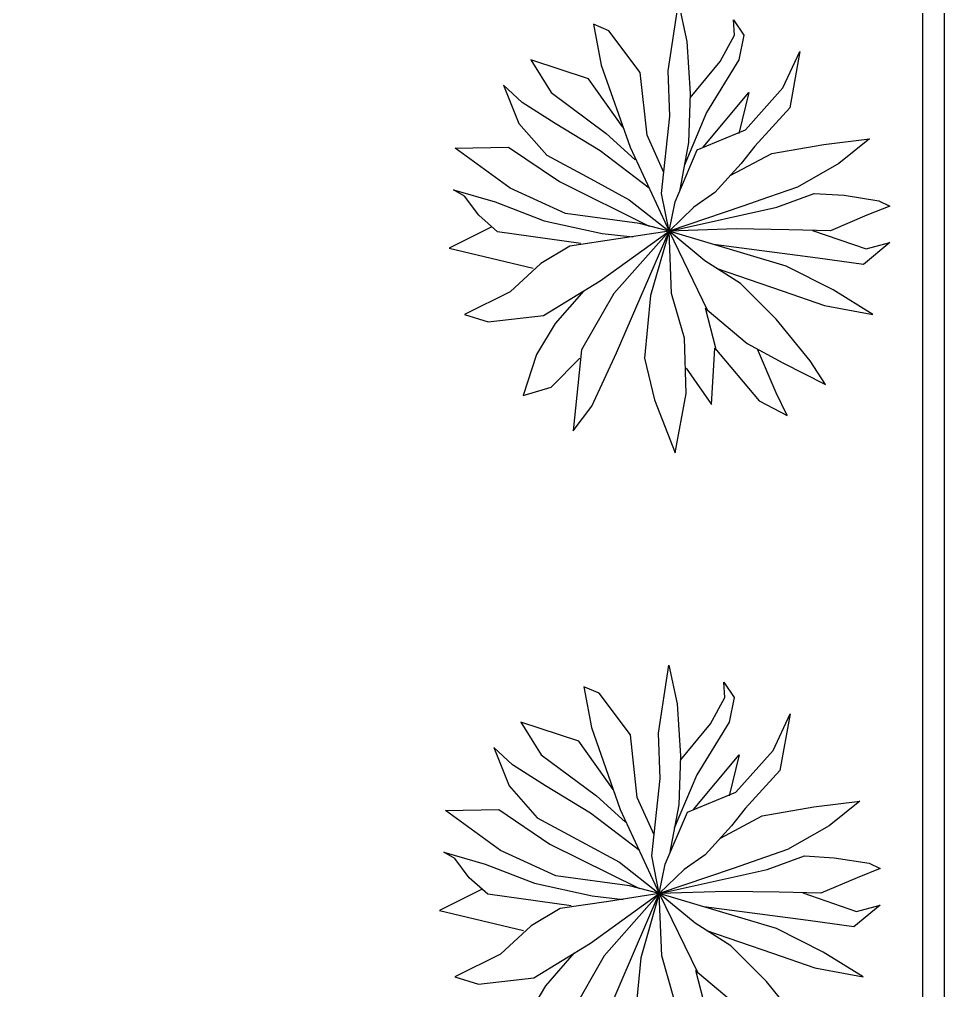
# Model space of a CAD drawing. Header units: millimetres. Extents: x 935 to 1399, y 512 to 900.
# Drawn here: x 1108.32 to 1114.69, y 839.84 to 846.52 of the extents above; entities that cross this region are included whole.
import ezdxf

# ---------------------------------------------------------------- set-up
doc = ezdxf.new("R2010")
doc.units = ezdxf.units.MM
doc.layers.add('VEGETAÇÃO', color=3, linetype='Continuous')

msp = doc.modelspace()

# ---------------------------------------------------------------- linework, layer by layer
for p, q in [((1112.78726, 846.17175), (1112.85868, 846.63968)), ((1112.85868, 846.63968), (1112.91582, 846.37213)), ((1113.24295, 846.41594), (1113.23705, 846.52225)), ((1113.23705, 846.52225), (1113.30717, 846.41594)), ((1112.27325, 846.49093), (1112.3258, 846.20938)), ((1112.37836, 846.44712), (1112.27325, 846.49093)), ((1112.59447, 846.15925), (1112.37836, 846.44712)), ((1112.91582, 846.37213), (1112.93915, 846.01532)), ((1113.1436, 846.23438), (1113.24295, 846.41594)), ((1113.30717, 846.41594), (1113.27217, 846.24688)), ((1113.57584, 846.05282), (1113.69274, 846.30319)), ((1113.69274, 846.30319), (1113.62262, 845.9152)), ((1112.23812, 846.11544), (1111.84102, 846.24688)), ((1111.84102, 846.24688), (1111.98112, 846.02164)), ((1112.93809, 845.98445), (1113.1436, 846.23438)), ((1113.27217, 846.24688), (1113.05016, 845.88389)), ((1112.3258, 846.20938), (1112.52436, 845.64601)), ((1112.79892, 845.85889), (1112.78726, 846.17175)), ((1112.47602, 845.78317), (1112.23812, 846.11544)), ((1112.64126, 845.72746), (1112.59447, 846.15925)), ((1111.78256, 845.95269), (1111.654, 846.07163)), ((1111.654, 846.07163), (1111.75924, 845.80876)), ((1113.31883, 845.76495), (1113.57584, 846.05282)), ((1111.98112, 846.02164), (1112.3608, 845.73995)), ((1112.93915, 846.01532), (1112.92749, 845.67733)), ((1113.02683, 845.64601), (1113.34216, 846.02164)), ((1113.34216, 846.02164), (1113.27217, 845.73995)), ((1112.01034, 845.80876), (1111.78256, 845.95269)), ((1113.62262, 845.9152), (1113.38305, 845.65233)), ((1112.7406, 845.32683), (1112.79892, 845.85889)), ((1113.05016, 845.88389), (1112.89595, 845.51689)), ((1111.75924, 845.80876), (1111.95189, 845.5897)), ((1112.31991, 845.62102), (1112.01034, 845.80876)), ((1112.98594, 845.62733), (1113.31883, 845.76495)), ((1112.3608, 845.73995), (1112.55948, 845.55839)), ((1112.75637, 845.47068), (1112.64126, 845.72746)), ((1113.8563, 845.66483), (1114.17176, 845.70232)), ((1114.17176, 845.70232), (1113.96141, 845.53339)), ((1111.32111, 845.63983), (1111.68912, 845.64601)), ((1111.70078, 845.36446), (1111.32111, 845.63983)), ((1111.68912, 845.64601), (1112.03957, 845.40828)), ((1112.52436, 845.64601), (1112.79255, 845.06719)), ((1112.83404, 845.27052), (1112.98594, 845.62733)), ((1112.92749, 845.67733), (1112.86383, 845.34048)), ((1113.38305, 845.65233), (1113.2896, 845.53339)), ((1113.49995, 845.6022), (1113.8563, 845.66483)), ((1111.95189, 845.5897), (1112.25569, 845.42695)), ((1112.65536, 845.36329), (1112.31991, 845.62102)), ((1113.21398, 845.44972), (1113.49995, 845.6022)), ((1113.2896, 845.53339), (1113.10861, 845.33315)), ((1113.96141, 845.53339), (1113.67518, 845.37064)), ((1112.25569, 845.42695), (1112.51859, 845.28302)), ((1112.08046, 845.18922), (1111.70078, 845.36446)), ((1112.03957, 845.40828), (1112.65536, 845.10292)), ((1113.67518, 845.37064), (1113.47662, 845.30184)), ((1111.30944, 845.35183), (1111.59567, 845.27052)), ((1111.38533, 845.30802), (1111.30944, 845.35183)), ((1111.48467, 845.17658), (1111.38533, 845.30802)), ((1112.79255, 845.06719), (1112.7406, 845.32683)), ((1113.10861, 845.33315), (1112.96248, 845.23303)), ((1113.47662, 845.30184), (1113.30127, 845.23921)), ((1113.53495, 845.23303), (1113.79195, 845.32683)), ((1113.79195, 845.32683), (1113.9964, 845.31433)), ((1113.9964, 845.31433), (1114.23597, 845.27684)), ((1111.59567, 845.27052), (1111.93446, 845.13909)), ((1112.51859, 845.28302), (1112.79255, 845.06719)), ((1112.79255, 845.06719), (1112.83404, 845.27052)), ((1113.30127, 845.23921), (1112.79255, 845.06719)), ((1112.96248, 845.23303), (1112.79255, 845.06719)), ((1112.79255, 845.06719), (1113.53495, 845.23303)), ((1114.31186, 845.23921), (1114.15419, 845.17658)), ((1114.23597, 845.27684), (1114.31186, 845.23921)), ((1111.61311, 845.06396), (1111.48467, 845.17658)), ((1112.5887, 845.12027), (1112.08046, 845.18922)), ((1114.15419, 845.17658), (1113.90296, 845.07028)), ((1111.57447, 845.09784), (1111.28022, 844.95134)), ((1111.93446, 845.13909), (1112.3317, 845.05146)), ((1112.79255, 845.06719), (1112.5887, 845.12027)), ((1112.18557, 844.98266), (1111.61311, 845.06396)), ((1112.31991, 844.72597), (1112.79255, 845.06719)), ((1112.3317, 845.05146), (1112.5434, 845.02762)), ((1112.79255, 845.06719), (1112.41348, 844.63834)), ((1112.43091, 844.23154), (1112.79255, 845.06719)), ((1112.79255, 845.06719), (1112.44258, 845.01397)), ((1112.79255, 845.06719), (1112.66459, 844.62585)), ((1113.25461, 845.08278), (1112.79255, 845.06719)), ((1112.79255, 845.06719), (1113.05593, 844.52572)), ((1112.81059, 844.63834), (1112.79255, 845.06719)), ((1113.0385, 844.86372), (1112.79255, 845.06719)), ((1113.59929, 844.82623), (1112.79255, 845.06719)), ((1113.61673, 845.07646), (1113.25461, 845.08278)), ((1113.90296, 845.07028), (1113.61673, 845.07646)), ((1113.78048, 845.07292), (1114.1483, 844.94503)), ((1112.10969, 844.96384), (1111.911, 844.8449)), ((1112.44258, 845.01397), (1112.10969, 844.96384)), ((1113.81541, 844.88254), (1113.09932, 844.97556)), ((1114.31186, 844.98884), (1114.13087, 844.83872)), ((1114.1483, 844.94503), (1114.31186, 844.98884)), ((1111.28022, 844.95134), (1111.85845, 844.81359)), ((1111.911, 844.8449), (1111.70078, 844.65098)), ((1113.28384, 844.70729), (1113.0385, 844.86372)), ((1113.92052, 844.66348), (1113.59929, 844.82623)), ((1114.13087, 844.83872), (1113.81541, 844.88254)), ((1113.11682, 844.81378), (1113.57007, 844.65716)), ((1111.92856, 844.48823), (1112.31991, 844.72597)), ((1113.52918, 844.4631), (1113.28384, 844.70729)), ((1111.70078, 844.65098), (1111.38533, 844.49441)), ((1112.20564, 844.65655), (1112.01034, 844.43192)), ((1112.41348, 844.63834), (1112.19147, 844.25036)), ((1112.66459, 844.62585), (1112.6237, 844.19405)), ((1112.89826, 844.33166), (1112.81059, 844.63834)), ((1113.57007, 844.65716), (1113.86207, 844.55704)), ((1114.19508, 844.49441), (1113.92052, 844.66348)), ((1113.86207, 844.55704), (1114.19508, 844.49441)), ((1111.38533, 844.49441), (1111.54889, 844.44442)), ((1113.11438, 844.26285), (1113.04426, 844.53822)), ((1113.05593, 844.52572), (1113.33049, 844.29417)), ((1111.54889, 844.44442), (1111.92856, 844.48823)), ((1112.01034, 844.43192), (1111.88191, 844.21904)), ((1113.76285, 844.17523), (1113.52918, 844.4631)), ((1112.90993, 843.94999), (1112.89826, 844.33166)), ((1113.33049, 844.29417), (1113.57584, 844.16273)), ((1112.19147, 844.25036), (1112.13302, 843.6933)), ((1112.26158, 843.86237), (1112.43091, 844.23154)), ((1113.08515, 843.87487), (1113.10861, 844.26285)), ((1113.10861, 844.26285), (1113.41228, 843.89986)), ((1113.52918, 843.95617), (1113.40061, 844.25667)), ((1111.88191, 844.21904), (1111.78833, 843.93736)), ((1111.98112, 843.9938), (1112.1798, 844.19405)), ((1112.6237, 844.19405), (1112.69381, 843.90618)), ((1113.57584, 844.16273), (1113.86796, 844.01248)), ((1113.86796, 844.01248), (1113.76285, 844.17523)), ((1112.90993, 844.12524), (1113.08515, 843.87487)), ((1111.78833, 843.93736), (1111.98112, 843.9938)), ((1113.60506, 843.79974), (1113.52918, 843.95617)), ((1112.69381, 843.90618), (1112.83404, 843.54319)), ((1112.83404, 843.54319), (1112.90993, 843.94999)), ((1113.41228, 843.89986), (1113.60506, 843.79974)), ((1112.13302, 843.6933), (1112.26158, 843.86237)), ((1112.72039, 841.61403), (1112.79181, 842.08196)), ((1112.79181, 842.08196), (1112.84896, 841.81441)), ((1113.17608, 841.85822), (1113.17018, 841.96452)), ((1113.17018, 841.96452), (1113.2403, 841.85822)), ((1112.20638, 841.93321), (1112.25893, 841.65166)), ((1112.31149, 841.8894), (1112.20638, 841.93321)), ((1112.5276, 841.60153), (1112.31149, 841.8894)), ((1113.07674, 841.67665), (1113.17608, 841.85822)), ((1113.2403, 841.85822), (1113.2053, 841.68915)), ((1112.84896, 841.81441), (1112.87229, 841.4576)), ((1112.17126, 841.55772), (1111.77415, 841.68915)), ((1111.77415, 841.68915), (1111.91425, 841.46391)), ((1113.2053, 841.68915), (1112.98329, 841.32616)), ((1113.50897, 841.49509), (1113.62587, 841.74546)), ((1113.62587, 841.74546), (1113.55576, 841.35748)), ((1112.25893, 841.65166), (1112.45749, 841.08829)), ((1112.87122, 841.42672), (1113.07674, 841.67665)), ((1112.40915, 841.22545), (1112.17126, 841.55772)), ((1112.57439, 841.16973), (1112.5276, 841.60153)), ((1112.73206, 841.30117), (1112.72039, 841.61403)), ((1111.7157, 841.39497), (1111.58713, 841.51391)), ((1111.58713, 841.51391), (1111.69237, 841.25104)), ((1113.25196, 841.20722), (1113.50897, 841.49509)), ((1111.91425, 841.46391), (1112.29393, 841.18223)), ((1112.87229, 841.4576), (1112.86062, 841.1196)), ((1112.95996, 841.08829), (1113.27529, 841.46391)), ((1113.27529, 841.46391), (1113.2053, 841.18223)), ((1111.94348, 841.25104), (1111.7157, 841.39497)), ((1113.55576, 841.35748), (1113.31618, 841.09461)), ((1112.67373, 840.76911), (1112.73206, 841.30117)), ((1112.98329, 841.32616), (1112.82908, 840.95917)), ((1111.69237, 841.25104), (1111.88503, 841.03198)), ((1112.25304, 841.06329), (1111.94348, 841.25104)), ((1112.29393, 841.18223), (1112.49261, 841.00066)), ((1112.6895, 840.91295), (1112.57439, 841.16973)), ((1112.91907, 841.06961), (1113.25196, 841.20722)), ((1111.25424, 841.08211), (1111.62225, 841.08829)), ((1111.62225, 841.08829), (1111.9727, 840.85055)), ((1112.45749, 841.08829), (1112.72569, 840.50947)), ((1112.86062, 841.1196), (1112.79696, 840.78276)), ((1113.31618, 841.09461), (1113.22274, 840.97567)), ((1113.43308, 841.04448), (1113.78943, 841.1071)), ((1113.78943, 841.1071), (1114.10489, 841.1446)), ((1114.10489, 841.1446), (1113.89454, 840.97567)), ((1111.63392, 840.80674), (1111.25424, 841.08211)), ((1111.88503, 841.03198), (1112.18882, 840.86923)), ((1112.58849, 840.80556), (1112.25304, 841.06329)), ((1112.76718, 840.7128), (1112.91907, 841.06961)), ((1113.14711, 840.892), (1113.43308, 841.04448)), ((1113.22274, 840.97567), (1113.04174, 840.77543)), ((1113.89454, 840.97567), (1113.60831, 840.81292)), ((1111.9727, 840.85055), (1112.58849, 840.54519)), ((1112.18882, 840.86923), (1112.45172, 840.7253)), ((1111.24258, 840.7941), (1111.52881, 840.7128)), ((1111.31846, 840.75029), (1111.24258, 840.7941)), ((1111.4178, 840.61886), (1111.31846, 840.75029)), ((1112.01359, 840.63149), (1111.63392, 840.80674)), ((1112.72569, 840.50947), (1112.67373, 840.76911)), ((1113.04174, 840.77543), (1112.89562, 840.6753)), ((1113.60831, 840.81292), (1113.40976, 840.74411)), ((1113.46808, 840.6753), (1113.72508, 840.76911)), ((1113.72508, 840.76911), (1113.92953, 840.75661)), ((1113.92953, 840.75661), (1114.16911, 840.71912)), ((1111.52881, 840.7128), (1111.86759, 840.58136)), ((1112.45172, 840.7253), (1112.72569, 840.50947)), ((1112.72569, 840.50947), (1112.76718, 840.7128)), ((1113.2344, 840.68148), (1112.72569, 840.50947)), ((1113.40976, 840.74411), (1113.2344, 840.68148)), ((1114.24499, 840.68148), (1114.08733, 840.61886)), ((1114.16911, 840.71912), (1114.24499, 840.68148)), ((1111.54624, 840.50624), (1111.4178, 840.61886)), ((1112.52184, 840.56255), (1112.01359, 840.63149)), ((1112.89562, 840.6753), (1112.72569, 840.50947)), ((1112.72569, 840.50947), (1113.46808, 840.6753)), ((1114.08733, 840.61886), (1113.83609, 840.51256)), ((1111.86759, 840.58136), (1112.26483, 840.49374)), ((1112.72569, 840.50947), (1112.52184, 840.56255)), ((1111.5076, 840.54012), (1111.21335, 840.39362)), ((1112.1187, 840.42493), (1111.54624, 840.50624)), ((1112.25304, 840.16824), (1112.72569, 840.50947)), ((1112.26483, 840.49374), (1112.47653, 840.46989)), ((1112.72569, 840.50947), (1112.34661, 840.08062)), ((1112.36404, 839.67382), (1112.72569, 840.50947)), ((1112.72569, 840.50947), (1112.37571, 840.45625)), ((1112.72569, 840.50947), (1112.59772, 840.06812)), ((1113.18774, 840.52505), (1112.72569, 840.50947)), ((1112.72569, 840.50947), (1112.98906, 839.968)), ((1112.74372, 840.08062), (1112.72569, 840.50947)), ((1112.97163, 840.306), (1112.72569, 840.50947)), ((1113.53243, 840.2685), (1112.72569, 840.50947)), ((1113.54986, 840.51874), (1113.18774, 840.52505)), ((1113.83609, 840.51256), (1113.54986, 840.51874)), ((1113.71361, 840.5152), (1114.08143, 840.3873)), ((1112.37571, 840.45625), (1112.04282, 840.40612)), ((1113.74854, 840.32481), (1113.03246, 840.41784)), ((1114.24499, 840.43111), (1114.064, 840.281)), ((1114.08143, 840.3873), (1114.24499, 840.43111)), ((1111.21335, 840.39362), (1111.79158, 840.25587)), ((1112.04282, 840.40612), (1111.84414, 840.28718)), ((1111.84414, 840.28718), (1111.63392, 840.09325)), ((1113.21697, 840.14956), (1112.97163, 840.306)), ((1114.064, 840.281), (1113.74854, 840.32481)), ((1113.04995, 840.25606), (1113.5032, 840.09944)), ((1113.85365, 840.10575), (1113.53243, 840.2685)), ((1111.8617, 839.93051), (1112.25304, 840.16824)), ((1113.46231, 839.90537), (1113.21697, 840.14956)), ((1111.63392, 840.09325), (1111.31846, 839.93669)), ((1112.13877, 840.09883), (1111.94348, 839.8742)), ((1112.34661, 840.08062), (1112.1246, 839.69263)), ((1112.8314, 839.77394), (1112.74372, 840.08062)), ((1113.5032, 840.09944), (1113.7952, 839.99931)), ((1114.12822, 839.93669), (1113.85365, 840.10575)), ((1112.59772, 840.06812), (1112.55683, 839.63632)), ((1113.04751, 839.70513), (1112.9774, 839.9805)), ((1112.98906, 839.968), (1113.26363, 839.73644)), ((1113.7952, 839.99931), (1114.12822, 839.93669)), ((1111.31846, 839.93669), (1111.48202, 839.88669)), ((1111.48202, 839.88669), (1111.8617, 839.93051)), ((1113.69599, 839.61751), (1113.46231, 839.90537)), ((1111.94348, 839.8742), (1111.81504, 839.66132))]:
    msp.add_line(p, q)
at = {"layer": 'VEGETAÇÃO', "color": 7}
msp.add_line((1114.53786, 833.92187), (1114.53786, 875.70689), dxfattribs=at)
msp.add_lwpolyline([(1091.68786, 833.62187), (1114.68786, 833.62187), (1114.68786, 875.84655), (1104.07022, 876.60525), (1093.34417, 877.33332), (1085.56543, 877.41495), (1085.56543, 833.62187), (1086.21543, 833.62187)], dxfattribs=at)

doc.saveas('drawing.dxf')
